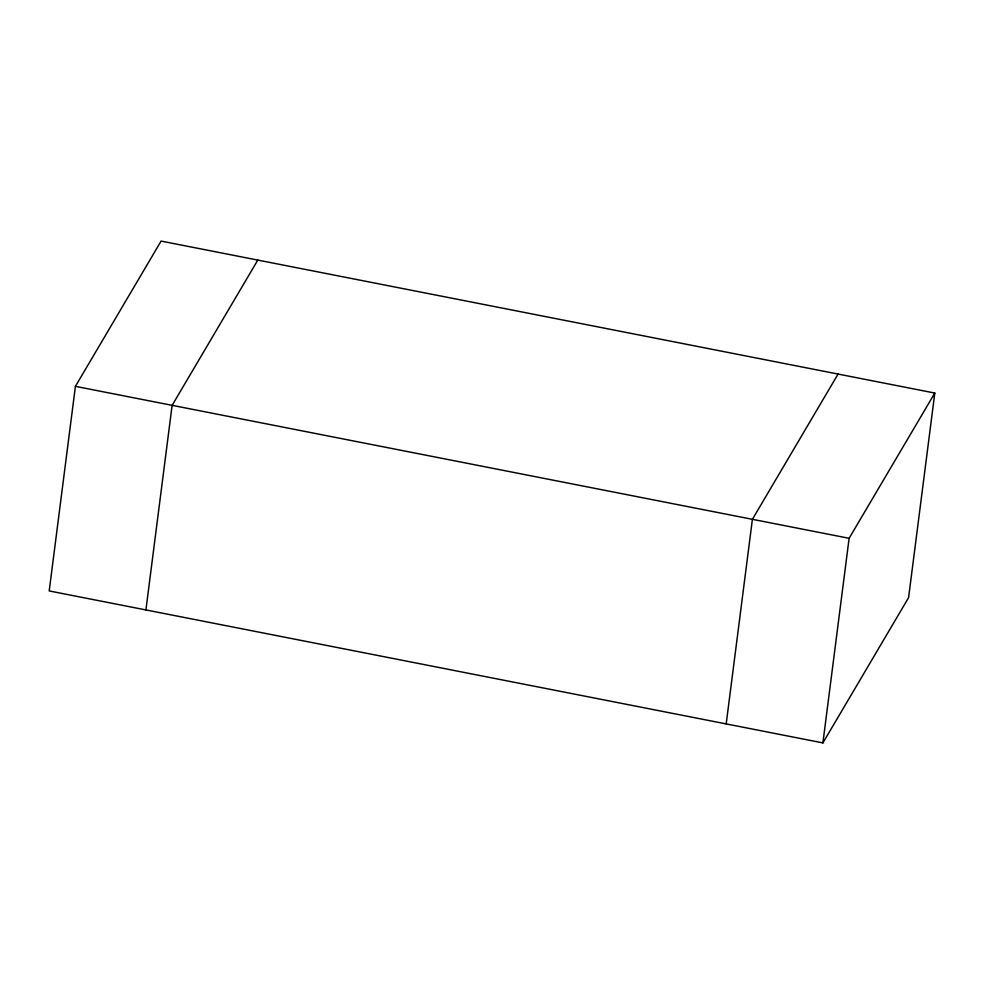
<?xml version="1.0" encoding="UTF-8"?>
<svg xmlns="http://www.w3.org/2000/svg" width="984" height="984" viewBox="0 0 984 984"><rect width="100%" height="100%" fill="white"/><g stroke="black" fill="none" stroke-linecap="round" stroke-linejoin="round"><path stroke-width="1.48" d="M75.411 386.343L49.2 590.941L822.907 742.908L908.589 597.657L934.8 393.059L161.093 241.092L75.411 386.343L849.118 538.309L934.8 393.059M145.915 609.945L172.126 405.346L257.808 260.083M726.192 723.916L752.403 519.318L838.085 374.055M822.907 742.908L849.118 538.309"/></g></svg>
